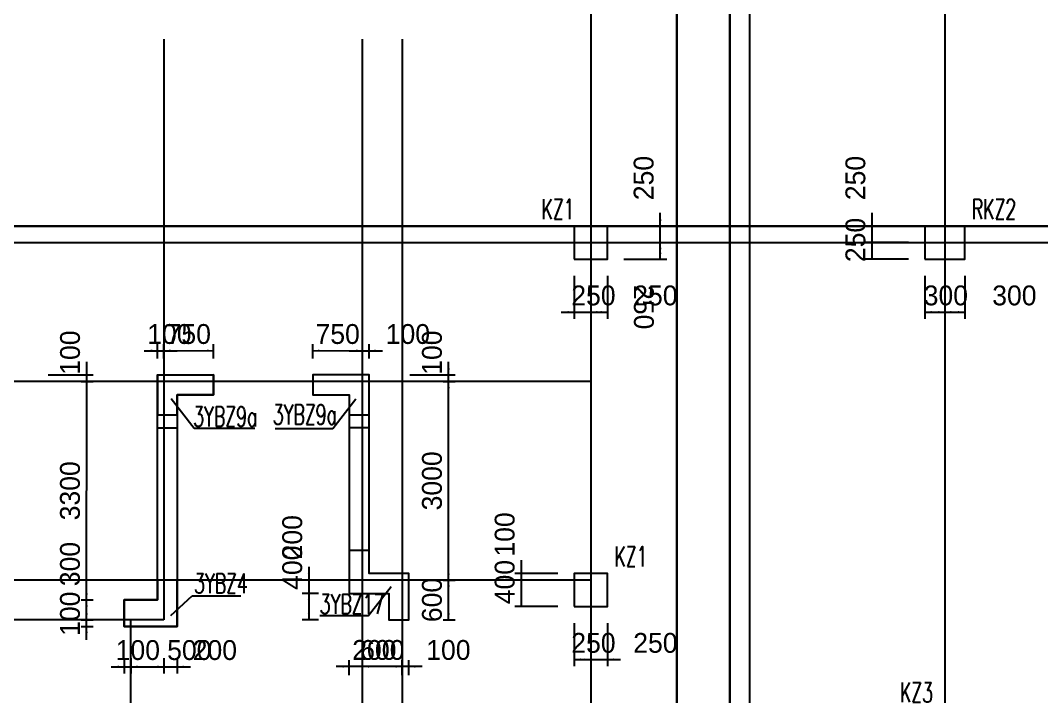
# Model space of a CAD drawing. Extents: x 387171 to 699106, y 11966 to 245688.
# Drawn here: x 521739 to 537170, y 224428 to 234646 of the extents above; entities that cross this region are included whole.
import ezdxf

# ---------------------------------------------------------------- set-up
doc = ezdxf.new("R2010")
doc.units = 0
doc.header["$LTSCALE"] = 100
doc.header["$MEASUREMENT"] = 0
doc.linetypes.add('DASHED', pattern=[19.05, 12.7, -6.35])
for name, color, linetype in [('b边缘构件', 235, 'Continuous'), ('COLU', 7, 'Continuous'), ('COLU_DASH', 9, 'DASHED'), ('DIM', 3, 'Continuous'), ('DOTE', 253, 'Continuous'), ('NUM', 7, 'Continuous'), ('Q-dote', 253, 'Continuous'), ('wall-主楼', 2, 'Continuous'), ('Y阴影', 254, 'Continuous'), ('小尺寸', 4, 'Continuous'), ('边缘构件标注', 1, 'Continuous')]:
    doc.layers.add(name, color=color, linetype=linetype)
doc.styles.get("Standard").update_dxf_attribs({"font": 'standard'})
doc.styles.add('tk', font='tk')
doc.dimstyles.get("Standard").update_dxf_attribs({"dimtxt": 300, "dimasz": 100, "dimexe": 100, "dimexo": 250, "dimgap": 100, "dimtad": 0, "dimtoh": 1, "dimdec": 0, "dimdsep": 46, "dimcen": 0.09, "dimclrt": 7, "dimadec": 0, "dimazin": 0, "dimtfac": 1, "dimtdec": 4, "dimtofl": 0, "dimtmove": 0, "dimatfit": 3, "dimfxl": 1, "dimtolj": 1, "dimtzin": 0, "dimarcsym": 0})

# ---------------------------------------------------------------- blocks, each defined once
blk = doc.blocks.new('*D241')
at = {"layer": '小尺寸', "color": 0, "linetype": 'ByBlock', "lineweight": -2}
for p, q in [((523308, 225007), (523308, 224779)), ((523408, 225007), (523408, 224779)), ((523108, 224879), (523608, 224879))]:
    blk.add_line(p, q, dxfattribs=at)
for points in [[(523308, 224879), (523208, 224862), (523208, 224896)], [(523408, 224879), (523508, 224896), (523508, 224862)]]:
    blk.add_solid(points, dxfattribs=at)
at = {"layer": '小尺寸', "color": 7, "linetype": 'Continuous', "lineweight": -2, "insert": (523513, 225129), "char_height": 300, "width": 476.67, "attachment_point": 5, "rotation": 0.0004, "style": 'tk'}
blk.add_mtext('100', dxfattribs=at)
blk = doc.blocks.new('*D4667')
at = {"layer": '小尺寸', "color": 0, "linetype": 'ByBlock', "lineweight": -2}
for p, q in [((523608, 229655), (524108, 229655)), ((523808, 229538), (523808, 229755)), ((523908, 229538), (523908, 229755))]:
    blk.add_line(p, q, dxfattribs=at)
for points in [[(523808, 229655), (523708, 229639), (523708, 229672)], [(523908, 229655), (524008, 229672), (524008, 229639)]]:
    blk.add_solid(points, dxfattribs=at)
at = {"layer": '小尺寸', "color": 7, "linetype": 'Continuous', "lineweight": -2, "insert": (523990, 229905), "char_height": 300, "width": 476.67, "attachment_point": 5, "rotation": 0.0047, "style": 'tk'}
blk.add_mtext('100', dxfattribs=at)
blk = doc.blocks.new('*D2027')
at = {"layer": '小尺寸', "color": 0, "linetype": 'ByBlock', "lineweight": -2}
for p, q in [((523908, 229538), (523908, 229755)), ((523908, 229655), (524658, 229656)), ((524658, 229538), (524658, 229756))]:
    blk.add_line(p, q, dxfattribs=at)
for points in [[(523908, 229655), (524008, 229672), (524008, 229639)], [(524658, 229656), (524558, 229639), (524558, 229672)]]:
    blk.add_solid(points, dxfattribs=at)
at = {"layer": '小尺寸', "color": 7, "linetype": 'Continuous', "lineweight": -2, "insert": (524283, 229905), "char_height": 300, "width": 566.67, "attachment_point": 5, "rotation": 0.0047, "style": 'tk'}
blk.add_mtext('750', dxfattribs=at)
blk = doc.blocks.new('*D1573')
at = {"layer": '小尺寸', "color": 0, "linetype": 'ByBlock', "lineweight": -2}
for p, q in [((522739, 225288), (522739, 225788)), ((522656, 225588), (522839, 225588)), ((522656, 225488), (522839, 225488))]:
    blk.add_line(p, q, dxfattribs=at)
for points in [[(522739, 225588), (522723, 225688), (522756, 225688)], [(522739, 225488), (522756, 225388), (522723, 225388)]]:
    blk.add_solid(points, dxfattribs=at)
at = {"layer": '小尺寸', "color": 7, "linetype": 'Continuous', "lineweight": -2, "insert": (522489, 225680), "char_height": 300, "width": 476.67, "attachment_point": 5, "rotation": 89.9993, "style": 'tk'}
blk.add_mtext('100', dxfattribs=at)
blk = doc.blocks.new('*D1802')
at = {"layer": '小尺寸', "color": 0, "linetype": 'ByBlock', "lineweight": -2}
for p, q in [((522656, 225888), (522839, 225888)), ((522739, 225588), (522739, 225888)), ((522656, 225588), (522839, 225588))]:
    blk.add_line(p, q, dxfattribs=at)
for points in [[(522739, 225888), (522756, 225788), (522723, 225788)], [(522739, 225588), (522723, 225688), (522756, 225688)]]:
    blk.add_solid(points, dxfattribs=at)
at = {"layer": '小尺寸', "color": 7, "linetype": 'Continuous', "lineweight": -2, "insert": (522489, 226431), "char_height": 300, "width": 566.67, "attachment_point": 5, "rotation": 89.9993, "style": 'tk'}
blk.add_mtext('300', dxfattribs=at)
blk = doc.blocks.new('*D2865')
at = {"layer": '小尺寸', "color": 0, "linetype": 'ByBlock', "lineweight": -2}
for p, q in [((522656, 229188), (522840, 229188)), ((522739, 225888), (522740, 229188)), ((522656, 225888), (522839, 225888))]:
    blk.add_line(p, q, dxfattribs=at)
for points in [[(522740, 229188), (522756, 229088), (522723, 229088)], [(522739, 225888), (522723, 225988), (522756, 225988)]]:
    blk.add_solid(points, dxfattribs=at)
at = {"layer": '小尺寸', "color": 7, "linetype": 'Continuous', "lineweight": -2, "insert": (522489, 227538), "char_height": 300, "width": 780, "attachment_point": 5, "rotation": 89.9993, "style": 'tk'}
blk.add_mtext('3300', dxfattribs=at)
blk = doc.blocks.new('*D2601')
at = {"layer": '小尺寸', "color": 0, "linetype": 'ByBlock', "lineweight": -2}
for p, q in [((522740, 228988), (522740, 229488)), ((522156, 229288), (522840, 229288)), ((522656, 229188), (522840, 229188))]:
    blk.add_line(p, q, dxfattribs=at)
for points in [[(522740, 229288), (522723, 229388), (522756, 229388)], [(522740, 229188), (522756, 229088), (522723, 229088)]]:
    blk.add_solid(points, dxfattribs=at)
at = {"layer": '小尺寸', "color": 7, "linetype": 'Continuous', "lineweight": -2, "insert": (522490, 229626), "char_height": 300, "width": 476.67, "attachment_point": 5, "rotation": 89.9993, "style": 'tk'}
blk.add_mtext('100', dxfattribs=at)
blk = doc.blocks.new('*D1173')
at = {"layer": '小尺寸', "color": 0, "linetype": 'ByBlock', "lineweight": -2}
for p, q in [((523408, 225007), (523408, 224779)), ((523908, 225007), (523908, 224779)), ((523408, 224879), (523908, 224879))]:
    blk.add_line(p, q, dxfattribs=at)
for points in [[(523408, 224879), (523508, 224896), (523508, 224862)], [(523908, 224879), (523808, 224862), (523808, 224896)]]:
    blk.add_solid(points, dxfattribs=at)
at = {"layer": '小尺寸', "color": 7, "linetype": 'Continuous', "lineweight": -2, "insert": (524291, 225129), "char_height": 300, "width": 566.67, "attachment_point": 5, "rotation": 359.9999, "style": 'tk'}
blk.add_mtext('500', dxfattribs=at)
blk = doc.blocks.new('*D2053')
at = {"layer": '小尺寸', "color": 0, "linetype": 'ByBlock', "lineweight": -2}
for p, q in [((523908, 225007), (523908, 224779)), ((524108, 225007), (524108, 224779)), ((523708, 224879), (524308, 224879))]:
    blk.add_line(p, q, dxfattribs=at)
for points in [[(523908, 224879), (523808, 224862), (523808, 224896)], [(524108, 224879), (524208, 224896), (524208, 224862)]]:
    blk.add_solid(points, dxfattribs=at)
at = {"layer": '小尺寸', "color": 7, "linetype": 'Continuous', "lineweight": -2, "insert": (524677, 225129), "char_height": 300, "width": 566.67, "attachment_point": 5, "rotation": 0.0002, "style": 'tk'}
blk.add_mtext('200', dxfattribs=at)
blk = doc.blocks.new('*D3939')
at = {"layer": '小尺寸', "color": 0, "linetype": 'ByBlock', "lineweight": -2}
for p, q in [((526158, 229538), (526158, 229755)), ((526158, 229655), (526908, 229656)), ((526908, 229538), (526908, 229756))]:
    blk.add_line(p, q, dxfattribs=at)
for points in [[(526158, 229655), (526258, 229672), (526258, 229639)], [(526908, 229656), (526808, 229639), (526808, 229672)]]:
    blk.add_solid(points, dxfattribs=at)
at = {"layer": '小尺寸', "color": 7, "linetype": 'Continuous', "lineweight": -2, "insert": (526533, 229905), "char_height": 300, "width": 566.67, "attachment_point": 5, "rotation": 0.0047, "style": 'tk'}
blk.add_mtext('750', dxfattribs=at)
blk = doc.blocks.new('*D4240')
at = {"layer": '小尺寸', "color": 0, "linetype": 'ByBlock', "lineweight": -2}
for p, q in [((526708, 229655), (527208, 229655)), ((526908, 229538), (526908, 229755)), ((527008, 229538), (527008, 229755))]:
    blk.add_line(p, q, dxfattribs=at)
for points in [[(526908, 229655), (526808, 229639), (526808, 229672)], [(527008, 229655), (527108, 229672), (527108, 229639)]]:
    blk.add_solid(points, dxfattribs=at)
at = {"layer": '小尺寸', "color": 7, "linetype": 'Continuous', "lineweight": -2, "insert": (527594, 229905), "char_height": 300, "width": 476.67, "attachment_point": 5, "rotation": 0.0047, "style": 'tk'}
blk.add_mtext('100', dxfattribs=at)
blk = doc.blocks.new('*D3546')
at = {"layer": '小尺寸', "color": 0, "linetype": 'ByBlock', "lineweight": -2}
for p, q in [((528125, 229188), (528309, 229188)), ((528209, 226188), (528209, 229188)), ((528125, 226188), (528309, 226188))]:
    blk.add_line(p, q, dxfattribs=at)
for points in [[(528209, 229188), (528226, 229088), (528192, 229088)], [(528209, 226188), (528192, 226288), (528226, 226288)]]:
    blk.add_solid(points, dxfattribs=at)
at = {"layer": '小尺寸', "color": 7, "linetype": 'Continuous', "lineweight": -2, "insert": (527959, 227688), "char_height": 300, "width": 780, "attachment_point": 5, "rotation": 89.9993, "style": 'tk'}
blk.add_mtext('3000', dxfattribs=at)
blk = doc.blocks.new('*D4448')
at = {"layer": '小尺寸', "color": 0, "linetype": 'ByBlock', "lineweight": -2}
for p, q in [((528209, 228988), (528209, 229488)), ((527625, 229288), (528309, 229288)), ((528125, 229188), (528309, 229188))]:
    blk.add_line(p, q, dxfattribs=at)
for points in [[(528209, 229288), (528192, 229388), (528226, 229388)], [(528209, 229188), (528226, 229088), (528192, 229088)]]:
    blk.add_solid(points, dxfattribs=at)
at = {"layer": '小尺寸', "color": 7, "linetype": 'Continuous', "lineweight": -2, "insert": (527959, 229626), "char_height": 300, "width": 476.67, "attachment_point": 5, "rotation": 89.9993, "style": 'tk'}
blk.add_mtext('100', dxfattribs=at)
blk = doc.blocks.new('*D4354')
at = {"layer": '小尺寸', "color": 0, "linetype": 'ByBlock', "lineweight": -2}
for p, q in [((528125, 226188), (528309, 226188)), ((528209, 225588), (528209, 226188)), ((528125, 225588), (528309, 225588))]:
    blk.add_line(p, q, dxfattribs=at)
for points in [[(528209, 226188), (528226, 226088), (528192, 226088)], [(528209, 225588), (528192, 225688), (528226, 225688)]]:
    blk.add_solid(points, dxfattribs=at)
at = {"layer": '小尺寸', "color": 7, "linetype": 'Continuous', "lineweight": -2, "insert": (527959, 225888), "char_height": 300, "width": 556.67, "attachment_point": 5, "rotation": 89.9993, "style": 'tk'}
blk.add_mtext('600', dxfattribs=at)
blk = doc.blocks.new('*D3846')
at = {"layer": '小尺寸', "color": 0, "linetype": 'ByBlock', "lineweight": -2}
for p, q in [((527808, 224881), (527308, 224881)), ((527508, 224751), (527508, 224981)), ((527608, 224751), (527608, 224981))]:
    blk.add_line(p, q, dxfattribs=at)
for points in [[(527508, 224881), (527408, 224865), (527408, 224898)], [(527608, 224881), (527708, 224898), (527708, 224865)]]:
    blk.add_solid(points, dxfattribs=at)
at = {"layer": '小尺寸', "color": 7, "linetype": 'Continuous', "lineweight": -2, "insert": (528206, 225131), "char_height": 300, "width": 476.67, "attachment_point": 5, "rotation": 0.0001, "style": 'tk'}
blk.add_mtext('100', dxfattribs=at)
blk = doc.blocks.new('*D522')
at = {"layer": '小尺寸', "color": 0, "linetype": 'ByBlock', "lineweight": -2}
for p, q in [((526908, 224751), (526908, 224981)), ((527508, 224881), (526908, 224881)), ((527508, 224751), (527508, 224981))]:
    blk.add_line(p, q, dxfattribs=at)
for points in [[(526908, 224881), (527008, 224898), (527008, 224865)], [(527508, 224881), (527408, 224865), (527408, 224898)]]:
    blk.add_solid(points, dxfattribs=at)
at = {"layer": '小尺寸', "color": 7, "linetype": 'Continuous', "lineweight": -2, "insert": (527208, 225131), "char_height": 300, "width": 556.67, "attachment_point": 5, "rotation": 0.0001, "style": 'tk'}
blk.add_mtext('600', dxfattribs=at)
blk = doc.blocks.new('*D101')
at = {"layer": '小尺寸', "color": 0, "linetype": 'ByBlock', "lineweight": -2}
for p, q in [((527108, 224881), (526508, 224881)), ((526708, 224751), (526708, 224981)), ((526908, 224751), (526908, 224981))]:
    blk.add_line(p, q, dxfattribs=at)
for points in [[(526708, 224881), (526608, 224865), (526608, 224898)], [(526908, 224881), (527008, 224898), (527008, 224865)]]:
    blk.add_solid(points, dxfattribs=at)
at = {"layer": '小尺寸', "color": 7, "linetype": 'Continuous', "lineweight": -2, "insert": (527087, 225131), "char_height": 300, "width": 566.67, "attachment_point": 5, "rotation": 0.0001, "style": 'tk'}
blk.add_mtext('200', dxfattribs=at)
blk = doc.blocks.new('*D4759')
at = {"layer": '小尺寸', "color": 0, "linetype": 'ByBlock', "lineweight": -2}
for p, q in [((526098, 226388), (526098, 225788)), ((526244, 226188), (525998, 226188)), ((526244, 225988), (525998, 225988))]:
    blk.add_line(p, q, dxfattribs=at)
for points in [[(526098, 226188), (526081, 226288), (526115, 226288)], [(526098, 225988), (526115, 225888), (526081, 225888)]]:
    blk.add_solid(points, dxfattribs=at)
at = {"layer": '小尺寸', "color": 7, "linetype": 'Continuous', "lineweight": -2, "insert": (525848, 226836), "char_height": 300, "width": 566.67, "attachment_point": 5, "rotation": 90, "style": 'tk'}
blk.add_mtext('200', dxfattribs=at)
blk = doc.blocks.new('*D1289')
at = {"layer": '小尺寸', "color": 0, "linetype": 'ByBlock', "lineweight": -2}
for p, q in [((526244, 225988), (525998, 225988)), ((526098, 225988), (526098, 225588)), ((526244, 225588), (525998, 225588))]:
    blk.add_line(p, q, dxfattribs=at)
for points in [[(526098, 225988), (526115, 225888), (526081, 225888)], [(526098, 225588), (526081, 225688), (526115, 225688)]]:
    blk.add_solid(points, dxfattribs=at)
at = {"layer": '小尺寸', "color": 7, "linetype": 'Continuous', "lineweight": -2, "insert": (525848, 226376), "char_height": 300, "width": 576.67, "attachment_point": 5, "rotation": 90, "style": 'tk'}
blk.add_mtext('400', dxfattribs=at)
blk = doc.blocks.new('*D911')
at = {"layer": 'DIM', "color": 0, "linetype": 'ByBlock', "lineweight": -2}
for p, q in [((529308, 226488), (529308, 225988)), ((529858, 226288), (529208, 226288)), ((529858, 226188), (529208, 226188))]:
    blk.add_line(p, q, dxfattribs=at)
for points in [[(529308, 226288), (529291, 226388), (529325, 226388)], [(529308, 226188), (529325, 226088), (529291, 226088)]]:
    blk.add_solid(points, dxfattribs=at)
at = {"layer": 'DIM', "color": 7, "linetype": 'Continuous', "lineweight": -2, "insert": (529058, 226878), "char_height": 300, "width": 476.67, "attachment_point": 5, "rotation": 90, "style": 'tk'}
blk.add_mtext('100', dxfattribs=at)
blk = doc.blocks.new('*D844')
at = {"layer": 'DIM', "color": 0, "linetype": 'ByBlock', "lineweight": -2}
for p, q in [((529858, 226188), (529208, 226188)), ((529308, 226188), (529308, 225788)), ((529858, 225788), (529208, 225788))]:
    blk.add_line(p, q, dxfattribs=at)
for points in [[(529308, 226188), (529325, 226088), (529291, 226088)], [(529308, 225788), (529291, 225888), (529325, 225888)]]:
    blk.add_solid(points, dxfattribs=at)
at = {"layer": 'DIM', "color": 7, "linetype": 'Continuous', "lineweight": -2, "insert": (529058, 226158), "char_height": 300, "width": 576.67, "attachment_point": 5, "rotation": 90, "style": 'tk'}
blk.add_mtext('400', dxfattribs=at)
blk = doc.blocks.new('*D1777')
at = {"layer": 'DIM', "color": 0, "linetype": 'ByBlock', "lineweight": -2}
for p, q in [((530108, 225538), (530108, 224888)), ((530358, 225538), (530358, 224888)), ((530108, 224988), (530358, 224988))]:
    blk.add_line(p, q, dxfattribs=at)
for points in [[(530108, 224988), (530208, 225005), (530208, 224971)], [(530358, 224988), (530258, 224971), (530258, 225005)]]:
    blk.add_solid(points, dxfattribs=at)
at = {"layer": 'DIM', "color": 7, "linetype": 'Continuous', "lineweight": -2, "insert": (530398, 225238), "char_height": 300, "width": 566.67, "attachment_point": 5, "style": 'tk'}
blk.add_mtext('250', dxfattribs=at)
blk = doc.blocks.new('*D1358')
at = {"layer": 'DIM', "color": 0, "linetype": 'ByBlock', "lineweight": -2}
for p, q in [((530358, 225538), (530358, 224888)), ((530608, 225538), (530608, 224888)), ((530158, 224988), (530808, 224988))]:
    blk.add_line(p, q, dxfattribs=at)
for points in [[(530358, 224988), (530258, 224971), (530258, 225005)], [(530608, 224988), (530708, 225005), (530708, 224971)]]:
    blk.add_solid(points, dxfattribs=at)
at = {"layer": 'DIM', "color": 7, "linetype": 'Continuous', "lineweight": -2, "insert": (531334, 225238), "char_height": 300, "width": 566.67, "attachment_point": 5, "style": 'tk'}
blk.add_mtext('250', dxfattribs=at)
blk = doc.blocks.new('*D3942')
at = {"layer": 'DIM', "color": 0, "linetype": 'ByBlock', "lineweight": -2}
for p, q in [((535408, 230788), (535408, 230138)), ((535708, 230788), (535708, 230138)), ((535408, 230238), (535708, 230238))]:
    blk.add_line(p, q, dxfattribs=at)
for points in [[(535408, 230238), (535508, 230255), (535508, 230221)], [(535708, 230238), (535608, 230221), (535608, 230255)]]:
    blk.add_solid(points, dxfattribs=at)
at = {"layer": 'DIM', "color": 7, "linetype": 'Continuous', "lineweight": -2, "insert": (535723, 230488), "char_height": 300, "width": 566.67, "attachment_point": 5, "style": 'tk'}
blk.add_mtext('300', dxfattribs=at)
blk = doc.blocks.new('*D30')
at = {"layer": 'DIM', "color": 0, "linetype": 'ByBlock', "lineweight": -2}
for p, q in [((535708, 230788), (535708, 230138)), ((536008, 230788), (536008, 230138)), ((535708, 230238), (536008, 230238))]:
    blk.add_line(p, q, dxfattribs=at)
for points in [[(535708, 230238), (535808, 230255), (535808, 230221)], [(536008, 230238), (535908, 230221), (535908, 230255)]]:
    blk.add_solid(points, dxfattribs=at)
at = {"layer": 'DIM', "color": 7, "linetype": 'Continuous', "lineweight": -2, "insert": (536759, 230488), "char_height": 300, "width": 566.67, "attachment_point": 5, "style": 'tk'}
blk.add_mtext('300', dxfattribs=at)
blk = doc.blocks.new('*D4695')
at = {"layer": 'DIM', "color": 0, "linetype": 'ByBlock', "lineweight": -2}
for p, q in [((535158, 231288), (534508, 231288)), ((534608, 231038), (534608, 231288)), ((535158, 231038), (534508, 231038))]:
    blk.add_line(p, q, dxfattribs=at)
for points in [[(534608, 231288), (534625, 231188), (534591, 231188)], [(534608, 231038), (534591, 231138), (534625, 231138)]]:
    blk.add_solid(points, dxfattribs=at)
at = {"layer": 'DIM', "color": 7, "linetype": 'Continuous', "lineweight": -2, "insert": (534358, 231328), "char_height": 300, "width": 566.67, "attachment_point": 5, "rotation": 90, "style": 'tk'}
blk.add_mtext('250', dxfattribs=at)
blk = doc.blocks.new('*D4403')
at = {"layer": 'DIM', "color": 0, "linetype": 'ByBlock', "lineweight": -2}
for p, q in [((534608, 231088), (534608, 231738)), ((535158, 231538), (534508, 231538)), ((535158, 231288), (534508, 231288))]:
    blk.add_line(p, q, dxfattribs=at)
for points in [[(534608, 231538), (534591, 231638), (534625, 231638)], [(534608, 231288), (534625, 231188), (534591, 231188)]]:
    blk.add_solid(points, dxfattribs=at)
at = {"layer": 'DIM', "color": 7, "linetype": 'Continuous', "lineweight": -2, "insert": (534358, 232264), "char_height": 300, "width": 566.67, "attachment_point": 5, "rotation": 90, "style": 'tk'}
blk.add_mtext('250', dxfattribs=at)
blk = doc.blocks.new('*D429')
at = {"layer": 'DIM', "color": 0, "linetype": 'ByBlock', "lineweight": -2}
for p, q in [((530108, 230788), (530108, 230138)), ((530358, 230788), (530358, 230138)), ((529908, 230238), (530558, 230238))]:
    blk.add_line(p, q, dxfattribs=at)
for points in [[(530108, 230238), (530008, 230221), (530008, 230255)], [(530358, 230238), (530458, 230255), (530458, 230221)]]:
    blk.add_solid(points, dxfattribs=at)
at = {"layer": 'DIM', "color": 7, "linetype": 'Continuous', "lineweight": -2, "insert": (530398, 230488), "char_height": 300, "width": 566.67, "attachment_point": 5, "style": 'tk'}
blk.add_mtext('250', dxfattribs=at)
blk = doc.blocks.new('*D379')
at = {"layer": 'DIM', "color": 0, "linetype": 'ByBlock', "lineweight": -2}
for p, q in [((530358, 230788), (530358, 230138)), ((530608, 230788), (530608, 230138)), ((530358, 230238), (530608, 230238))]:
    blk.add_line(p, q, dxfattribs=at)
for points in [[(530358, 230238), (530458, 230255), (530458, 230221)], [(530608, 230238), (530508, 230221), (530508, 230255)]]:
    blk.add_solid(points, dxfattribs=at)
at = {"layer": 'DIM', "color": 7, "linetype": 'Continuous', "lineweight": -2, "insert": (531334, 230488), "char_height": 300, "width": 566.67, "attachment_point": 5, "style": 'tk'}
blk.add_mtext('250', dxfattribs=at)
blk = doc.blocks.new('*D1321')
at = {"layer": 'DIM', "color": 0, "linetype": 'ByBlock', "lineweight": -2}
for p, q in [((530858, 231288), (531508, 231288)), ((531408, 231038), (531408, 231288)), ((530858, 231038), (531508, 231038))]:
    blk.add_line(p, q, dxfattribs=at)
for points in [[(531408, 231288), (531425, 231188), (531391, 231188)], [(531408, 231038), (531391, 231138), (531425, 231138)]]:
    blk.add_solid(points, dxfattribs=at)
at = {"layer": 'DIM', "color": 7, "linetype": 'Continuous', "lineweight": -2, "insert": (531158, 230312), "char_height": 300, "width": 566.67, "attachment_point": 5, "rotation": 270, "style": 'tk'}
blk.add_mtext('250', dxfattribs=at)
blk = doc.blocks.new('*D909')
at = {"layer": 'DIM', "color": 0, "linetype": 'ByBlock', "lineweight": -2}
for p, q in [((531408, 231088), (531408, 231738)), ((530858, 231538), (531508, 231538)), ((530858, 231288), (531508, 231288))]:
    blk.add_line(p, q, dxfattribs=at)
for points in [[(531408, 231538), (531391, 231638), (531425, 231638)], [(531408, 231288), (531425, 231188), (531391, 231188)]]:
    blk.add_solid(points, dxfattribs=at)
at = {"layer": 'DIM', "color": 7, "linetype": 'Continuous', "lineweight": -2, "insert": (531158, 232264), "char_height": 300, "width": 566.67, "attachment_point": 5, "rotation": 90, "style": 'tk'}
blk.add_mtext('250', dxfattribs=at)
blk = doc.blocks.new('后浇带现场')
at = {"color": 6, "lineweight": 30}
for points in [[(714656, 762040), (714656, 738930), (710056, 738930), (710056, 730049), (775507, 730049), (775507, 772730)], [(715456, 762040), (715456, 738130), (710856, 738130), (710856, 730849), (774707, 730849), (774707, 772730)]]:
    blk.add_lwpolyline(points, dxfattribs=at)

msp = doc.modelspace()

# ---------------------------------------------------------------- hatches: boundary and pattern name
at = {"layer": 'Y阴影'}
h = msp.add_hatch(dxfattribs=at)
h.set_pattern_fill('ANSI31', color=256, scale=25, style=0)
h.set_pattern_definition([])
h.paths.add_polyline_path([(523808.1, 229287.6), (523808.1, 228687.6), (524108.1, 228687.6), (524108.1, 228987.6), (524658.1, 228987.7), (524658, 229287.7)], flags=0)
h = msp.add_hatch(dxfattribs=at)
h.set_pattern_fill('ANSI31', color=256, scale=25, style=0)
h.set_pattern_definition([])
h.paths.add_polyline_path([(526158, 229287.7), (526158.1, 228987.7), (526708.1, 228987.7), (526708.1, 228687.7), (527008.1, 228687.7), (527008.1, 229287.8)], flags=0)
h = msp.add_hatch(dxfattribs=at)
h.set_pattern_fill('ANSI31', color=256, scale=25, style=0)
h.set_pattern_definition([])
h.paths.add_polyline_path([(526708.1, 226637.8), (526708.1, 225987.8), (527308.1, 225987.8), (527308.1, 225587.8), (527608.1, 225587.8), (527608.1, 226287.8), (527008.1, 226287.8), (527008.1, 226637.8)], flags=0)
h = msp.add_hatch(dxfattribs=at)
h.set_pattern_fill('ANSI31', color=256, scale=25, style=0)
h.set_pattern_definition([])
h.paths.add_polyline_path([(523308.1, 225888.3), (523308.1, 225488.3), (524108.1, 225488.3), (524108.1, 226188.7), (523808.1, 226188.7), (523808.1, 225888.3)], flags=0)

# ---------------------------------------------------------------- linework, layer by layer
at = {"color": 6, "lineweight": 30}
msp.add_lwpolyline([(476181.3, 232428.8), (494258.1, 233154.4), (494258.1, 231537.9), (540808.1, 231537.9), (540808.1, 232387.9), (590208.1, 232387.9), (590208.1, 232187.9), (593108.1, 232187.9), (593108.1, 230737.9), (608058.1, 230737.9), (608058.1, 231687.9), (648158.1, 231687.9), (648158.1, 230737.9), (657058.1, 230737.9), (657158.1, 196187.9), (658248.2, 196187.9), (663075.9, 83077.9), (659946, 47787.8), (654318.1, 48286.9), (653832.2, 42808.4), (496133.5, 56794.9), (482757.4, 68610.1), (476181.3, 232428.8)], dxfattribs=at)
at = {"layer": 'b边缘构件'}
for points in [[(523808.1, 229287.6), (523808.1, 228687.6), (524108.1, 228687.6), (524108.1, 228987.6), (524658.1, 228987.7), (524658, 229287.7), (523808.1, 229287.6)], [(526158, 229287.7), (526158.1, 228987.7), (526708.1, 228987.7), (526708.1, 228687.7), (527008.1, 228687.7), (527008.1, 229287.8), (526158, 229287.7)], [(526708.1, 226637.8), (526708.1, 225987.8), (527308.1, 225987.8), (527308.1, 225587.8), (527608.1, 225587.8), (527608.1, 226287.8), (527008.1, 226287.8), (527008.1, 226637.8), (526708.1, 226637.8)], [(523308.1, 225888.3), (523308.1, 225488.3), (524108.1, 225488.3), (524108.1, 226188.7), (523808.1, 226188.7), (523808.1, 225888.3), (523308.1, 225888.3)]]:
    msp.add_lwpolyline(points, dxfattribs=at)
at = {"layer": 'COLU'}
for points in [[(530108.1, 231037.9), (530608.1, 231037.9), (530608.1, 231537.9), (530108.1, 231537.9)], [(535408.1, 231037.9), (536008.1, 231037.9), (536008.1, 231537.9), (535408.1, 231537.9)], [(530108.1, 225787.9), (530608.1, 225787.9), (530608.1, 226287.9), (530108.1, 226287.9)]]:
    msp.add_lwpolyline(points, close=True, dxfattribs=at)
at = {"layer": 'COLU_DASH'}
for p, q in [((523808.1, 228487.6), (524108.1, 228487.6)), ((527008.1, 228487.8), (526708.1, 228487.8))]:
    msp.add_line(p, q, dxfattribs=at)
at = {"layer": 'DOTE'}
for p, q in [((530358.1, 238913.1), (530358.1, 212837.9)), ((532758, 238913.1), (532758.2, 95505.2)), ((535708.1, 238913.1), (535708.1, 218537.9)), ((523908.1, 234364.9), (523908.1, 225587.9)), ((526908.1, 211945.8), (526908.1, 234364.9)), ((527508.1, 234364.9), (527508.1, 212028.2)), ((487407, 231287.9), (540908.1, 231287.9)), ((530358.1, 229187.9), (519508.1, 229187.9)), ((530358.1, 226187.9), (507508.1, 226187.9)), ((523908.1, 225587.9), (487407, 225587.9)), ((523408.1, 211945.8), (523408.1, 225587.9))]:
    msp.add_line(p, q, dxfattribs=at)
at = {"layer": 'Q-dote'}
msp.add_line((530358.1, 238913.1), (530358.1, 212837.9), dxfattribs=at)
at = {"layer": 'wall-主楼'}
for points in [[(523308.1, 225487.9), (523308.1, 225887.9), (523808.1, 225887.9), (523808.1, 229287.9), (524658.1, 229287.9), (524658.1, 228987.9), (524108.1, 228987.9), (524108.1, 225487.9)], [(527608.1, 226287.9), (527008.1, 226287.9), (527008.1, 229287.9), (526158.1, 229287.9), (526158.1, 228987.9), (526708.1, 228987.9), (526708.1, 225987.9), (527308.1, 225987.9), (527308.1, 225587.9), (527608.1, 225587.9)]]:
    msp.add_lwpolyline(points, close=True, dxfattribs=at)
at = {"layer": '边缘构件标注', "color": 200}
for p, q in [((524366.2, 228481.3), (524019, 228926.4)), ((526462, 228481.3), (526809.2, 228926.4)), ((525282.6, 228481.3), (524366.2, 228481.3)), ((525586.9, 228481.3), (526462, 228481.3)), ((526996.1, 225648.9), (527343.3, 226094.1)), ((524012.4, 225652.2), (524335.5, 225948.6)), ((524335.5, 225948.6), (525069.1, 225948.6)), ((526996.1, 225648.9), (526262.5, 225648.9))]:
    msp.add_line(p, q, dxfattribs=at)

# ---------------------------------------------------------------- block references
at = {"color": 3, "lineweight": 30}
msp.add_blockref('后浇带现场', (-182998.7, -527042.1), dxfattribs=at)

# ---------------------------------------------------------------- texts
at = {"layer": 'NUM', "color": 200, "width": 0.7}
for s, p in [('KZ1', (529611.4, 231644)), ('KZ1', (530714.1, 226394)), ('KZ3', (535028.1, 224342))]:
    msp.add_text(s, height=300, dxfattribs=at).set_placement(p)
at = {"layer": 'NUM', "color": 150, "width": 0.7}
msp.add_text('RKZ2', height=300, dxfattribs=at).set_placement((536114.1, 231644))
at = {"layer": '边缘构件标注', "color": 200, "width": 0.7}
for s, p in [('3YBZ9a', (524350.2, 228510)), ('3YBZ9a', (525552.3, 228541.2)), ('3YBZ4', (524362.4, 225988.6)), ('3YBZ17', (526260.9, 225677.6))]:
    msp.add_text(s, height=300, dxfattribs=at).set_placement(p)

# ---------------------------------------------------------------- dimensions: what is measured, and where the dimension line sits
at = {"layer": 'DIM', "color": 200}
for p1, p2, distance, picture, middle in [((530608.1, 231287.9), (530608.1, 231537.9), -800, '*D909', (531158.1, 231756)), ((535408.1, 231287.9), (535408.1, 231537.9), 800, '*D4403', (534358.1, 231756)), ((535408.1, 231037.9), (535408.1, 231287.9), 800, '*D4695', (534358.1, 230819.9)), ((530608.1, 231037.9), (530608.1, 231287.9), -800, '*D1321', (531158.1, 230819.9)), ((530108.1, 231037.9), (530358.1, 231037.9), -800, '*D429', (529890, 230487.9)), ((530358.1, 231037.9), (530608.1, 231037.9), -800, '*D379', (530826.1, 230487.9)), ((535408.1, 231037.9), (535708.1, 231037.9), -800, '*D3942', (535190, 230487.9)), ((535708.1, 231037.9), (536008.1, 231037.9), -800, '*D30', (536226.1, 230487.9)), ((530108.1, 226287.9), (530108.1, 226187.9), -800, '*D911', (529058.1, 226489.8)), ((530108.1, 226187.9), (530108.1, 225787.9), -800, '*D844', (529058.1, 225569.8)), ((530108.1, 225787.9), (530358.1, 225787.9), -800, '*D1777', (529890, 225237.9)), ((530358.1, 225787.9), (530608.1, 225787.9), -800, '*D1358', (530826.1, 225237.9))]:
    dim = msp.add_aligned_dim(p1=p1, p2=p2, distance=distance, dimstyle='Standard', dxfattribs=at)
    dim.commit()
    dim.dimension.update_dxf_attribs({"geometry": picture, "text_midpoint": middle})
at = {"layer": '小尺寸'}
for p1, p2, distance, picture, middle in [((523808.1, 229287.6), (523908.1, 229287.6), 367.8, '*D4667', (523601.9, 229905.4)), ((526908.1, 229287.6), (527008.1, 229287.6), 367.8, '*D4240', (527205.6, 229905.4)), ((526494.1, 226187.8), (526494.1, 225987.8), -396.2, '*D4759', (525847.9, 226352.3)), ((522405.8, 225488.3), (522405.8, 225588.3), -333.7, '*D1573', (522489.5, 225292.1)), ((523308.1, 225256.5), (523408, 225256.5), -377.6, '*D241', (523124.6, 225128.9)), ((523408, 225256.5), (523908.1, 225256.5), -377.6, '*D1173', (523658, 225128.9)), ((523908, 225256.5), (524108, 225256.5), -377.6, '*D2053', (524193.8, 225128.9)), ((527608.1, 224500.7), (527508.1, 224500.7), -380.6, '*D3846', (527818.1, 225131.3))]:
    dim = msp.add_aligned_dim(p1=p1, p2=p2, distance=distance, dimstyle='Standard', dxfattribs=at)
    dim.commit()
    dim.dimension.update_dxf_attribs({"geometry": picture, "text_midpoint": middle})
for base, p1, p2, angle, picture, middle in [((524658, 229655.5), (523908.1, 229287.6), (524658, 229287.7), 180.00465, '*D2027', (524283, 229905.5)), ((526908.1, 229655.5), (526158.2, 229287.6), (526908.1, 229287.7), 180.00465, '*D3939', (526533.1, 229905.5)), ((522739.5, 229287.6), (522405.8, 229187.5), (521905.8, 229287.6), 269.99934, '*D2601', (522489.5, 229237.6)), ((528209, 229287.6), (527875.2, 229187.5), (527375.2, 229287.6), 269.99934, '*D4448', (527959, 229237.6)), ((528209, 229187.5), (527875.2, 226187.8), (527875.2, 229187.5), 269.99934, '*D3546', (527958.9, 227687.7)), ((522739.5, 225888.3), (522405.8, 225588.3), (522405.8, 225888.3), 269.99934, '*D1802', (522489.5, 225897.5)), ((526097.9, 225587.7), (526494.1, 225987.8), (526494.1, 225587.7), 90, '*D1289', (525847.9, 225787.7)), ((528209, 226187.9), (527875.3, 225587.8), (527875.3, 226187.9), 269.99934, '*D4354', (527959, 225887.8)), ((526708.1, 224881.3), (526908.1, 224500.7), (526708.1, 224500.7), 0.00015, '*D101', (526603.9, 225131.3)), ((526908.1, 224881.3), (527508.1, 224500.7), (526908.1, 224500.7), 0.00015, '*D522', (527208.1, 225131.3))]:
    dim = msp.add_linear_dim(base=base, p1=p1, p2=p2, angle=angle, dimstyle='Standard', dxfattribs=at)
    dim.commit()
    dim.dimension.update_dxf_attribs({"geometry": picture, "text_midpoint": middle})
dim = msp.add_linear_dim(base=(522739.5, 229187.5), p1=(522405.8, 225888.3), p2=(522405.8, 229187.5), angle=269.99934, text='3300', dimstyle='Standard', dxfattribs=at)
dim.commit()
dim.dimension.update_dxf_attribs({"geometry": '*D2865', "text_midpoint": (522489.5, 227537.9)})

doc.saveas('drawing.dxf')
